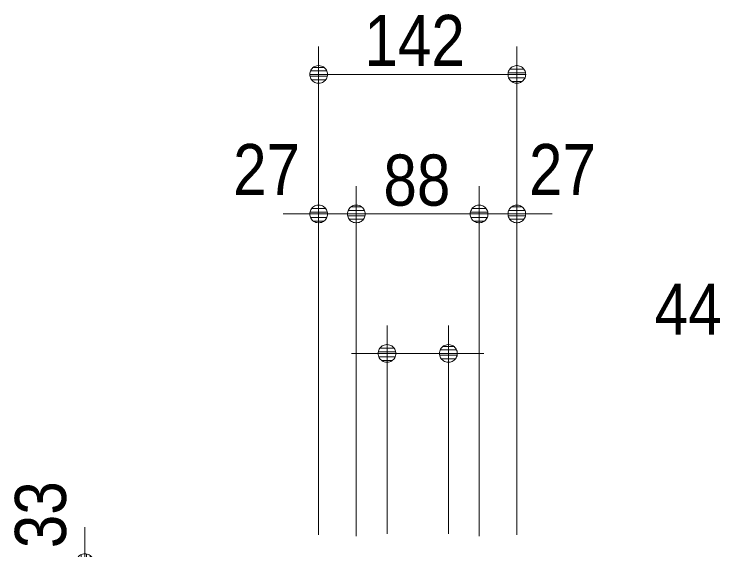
# Model space of a CAD drawing. Units: millimetres, scale not verified. Extents: x -6062 to 6062, y -3045 to 3045.
# Drawn here: x -1499 to -994, y 409 to 793 of the extents above; entities that cross this region are included whole.
import ezdxf
from ezdxf.enums import TextEntityAlignment as Align

# ---------------------------------------------------------------- set-up
doc = ezdxf.new("R2010")
doc.units = ezdxf.units.MM
doc.header["$LTSCALE"] = 20
for name, color, linetype, lineweight in [('0-0_2寸法-2', 7, 'Continuous', 9), ('0-1_0', 7, 'Continuous', 9), ('0-2_2寸法-1', 7, 'Continuous', 9)]:
    doc.layers.add(name, color=color, linetype=linetype, lineweight=lineweight)
doc.styles.add('ＭＳ Ｐゴシック', font='')
doc.styles.get('ＭＳ Ｐゴシック').set_extended_font_data('MS PGothic')

# ---------------------------------------------------------------- blocks, each defined once
blk = doc.blocks.new('_Dot')
at = {"layer": '0-1_0'}
for p, q in [((-10, 0), (-20, 0)), ((9.78, 2), (-9.78, 2)), ((7.99, 6), (-7.99, 6)), ((9.16, -3.98), (-9.16, -3.98)), ((6, -7.98), (-6, -7.98))]:
    blk.add_line(p, q, dxfattribs=at)
for points in [[(10, 0), (9.92, 1.25), (9.69, 2.49), (9.3, 3.68), (8.76, 4.82), (8.09, 5.88), (7.29, 6.85), (6.37, 7.71), (5.36, 8.44), (4.26, 9.05), (3.09, 9.51), (1.87, 9.82), (0.63, 9.98), (-0.63, 9.98), (-1.87, 9.82), (-3.09, 9.51), (-4.26, 9.05), (-5.36, 8.44), (-6.37, 7.71), (-7.29, 6.85), (-8.09, 5.88), (-8.76, 4.82), (-9.3, 3.68), (-9.69, 2.49), (-9.92, 1.25), (-10, 0), (0, 0)], [(-10, 0), (-9.92, -1.25), (-9.69, -2.49), (-9.3, -3.68), (-8.76, -4.82), (-8.09, -5.88), (-7.29, -6.85), (-6.37, -7.71), (-5.36, -8.44), (-4.26, -9.05), (-3.09, -9.51), (-1.87, -9.82), (-0.63, -9.98), (0.63, -9.98), (1.87, -9.82), (3.09, -9.51), (4.26, -9.05), (5.36, -8.44), (6.37, -7.71), (7.29, -6.85), (8.09, -5.88), (8.76, -4.82), (9.3, -3.68), (9.69, -2.49), (9.92, -1.25), (10, 0), (0, 0)]]:
    blk.add_lwpolyline(points, close=True, dxfattribs=at)

msp = doc.modelspace()

# ---------------------------------------------------------------- linework, layer by layer
at = {"layer": '0-0_2寸法-2'}
for p, q in [((-1281.04, 420), (-1281.04, 670)), ((-1254.04, 419), (-1254.04, 670)), ((-1166.04, 419), (-1166.04, 670)), ((-1139.04, 420), (-1139.04, 670)), ((-1293.75, 650), (-1306.46, 650)), ((-1254.04, 650), (-1281.04, 650)), ((-1241.32, 650), (-1228.61, 650)), ((-1178.75, 650), (-1191.46, 650)), ((-1139.04, 650), (-1166.04, 650)), ((-1126.32, 650), (-1113.61, 650)), ((-1232.04, 420.61), (-1232.04, 570)), ((-1188.04, 420.61), (-1188.04, 570)), ((-1244.75, 550), (-1257.46, 550)), ((-1232.04, 550), (-1188.04, 550)), ((-1175.32, 550), (-1162.61, 550)), ((-1448.54, 412.71), (-1448.54, 425.42))]:
    msp.add_line(p, q, dxfattribs=at)
at = {"layer": '0-2_2寸法-1'}
for p, q in [((-1281.04, 670), (-1281.04, 770)), ((-1139.04, 670), (-1139.04, 770)), ((-1268.32, 750), (-1151.75, 750)), ((-1254.04, 419), (-1254.04, 670)), ((-1166.04, 419), (-1166.04, 670)), ((-1241.32, 650), (-1178.75, 650))]:
    msp.add_line(p, q, dxfattribs=at)

# ---------------------------------------------------------------- block references
at = {"layer": '0-0_2寸法-2', "xscale": 0.6356201, "yscale": 0.6356201}
for p in [(-1281.04, 650), (-1166.04, 650), (-1232.04, 550)]:
    msp.add_blockref('_Dot', p, dxfattribs=at)
for p, rotation in [((-1254.04, 650), 180), ((-1139.04, 650), 180), ((-1188.04, 550), 180), ((-1448.54, 400), 270)]:
    msp.add_blockref('_Dot', p, dxfattribs=dict(at, rotation=rotation))
at = {"layer": '0-2_2寸法-1', "xscale": 0.6356201, "yscale": 0.6356201, "rotation": 180}
for p in [(-1281.04, 750), (-1254.04, 650)]:
    msp.add_blockref('_Dot', p, dxfattribs=at)
at = {"layer": '0-2_2寸法-1', "xscale": 0.6356201, "yscale": 0.6356201}
for p in [(-1139.04, 750), (-1166.04, 650)]:
    msp.add_blockref('_Dot', p, dxfattribs=at)

# ---------------------------------------------------------------- texts
at = {"layer": '0-0_2寸法-2', "style": 'ＭＳ Ｐゴシック', "width": 0.9}
for s, p in [('27', (-1342.3, 652.48)), ('27', (-1130.3, 652.48)), ('44', (-1040.27, 552.48))]:
    msp.add_text(s, height=36.66, dxfattribs=at).set_placement(p, align=Align.BOTTOM_LEFT)
msp.add_text('33', height=36.66, rotation=90, dxfattribs=at).set_placement((-1451.02, 410.41), align=Align.BOTTOM_LEFT)
at = {"layer": '0-2_2寸法-1', "style": 'ＭＳ Ｐゴシック', "width": 0.9}
for s, p in [('142', (-1248.26, 745.04)), ('88', (-1234.63, 644.94))]:
    msp.add_text(s, height=36.66, dxfattribs=at).set_placement(p, align=Align.BOTTOM_LEFT)

doc.saveas('drawing.dxf')
